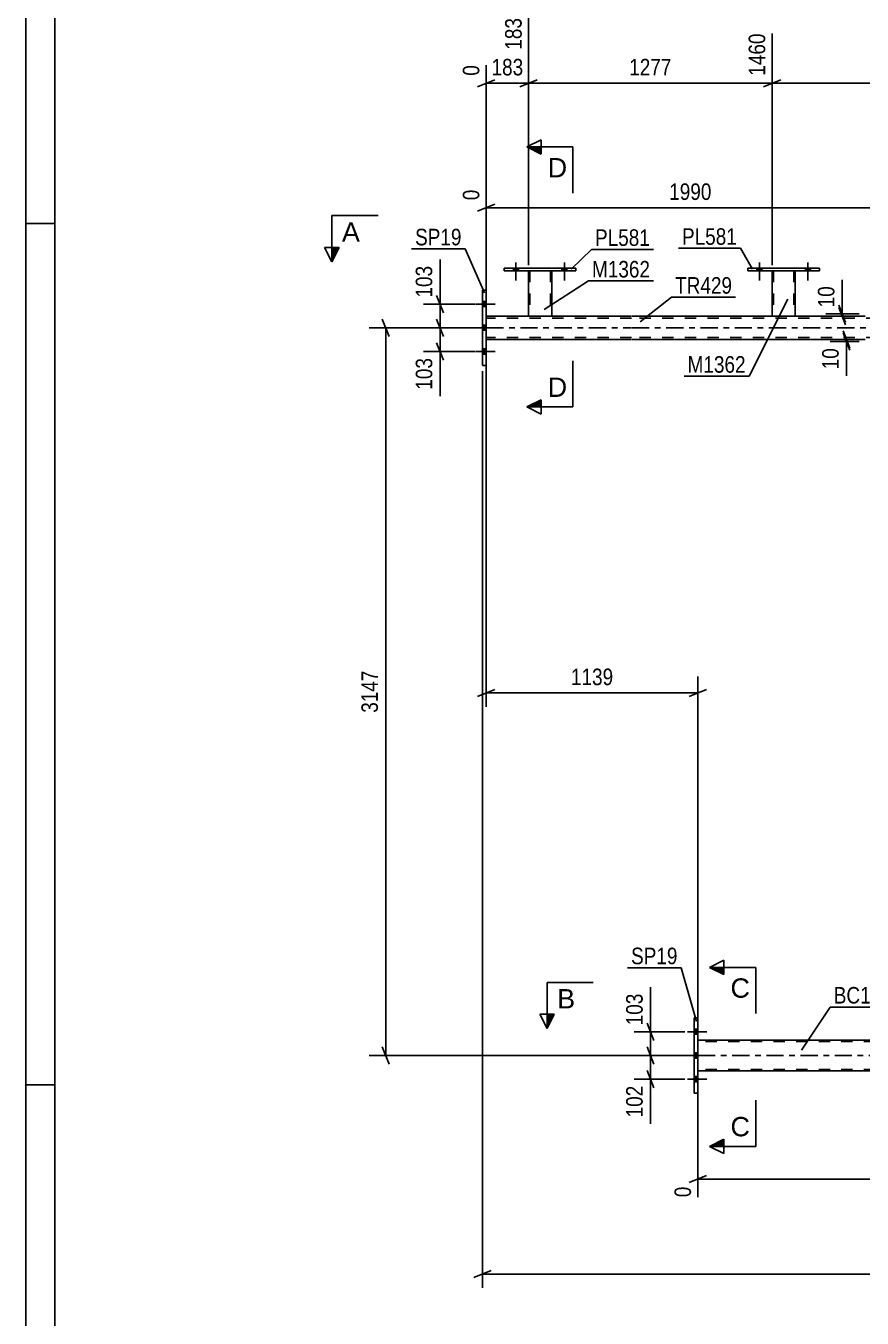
# Model space of a CAD drawing. Header units: millimetres. Extents: x -80 to 761, y -429 to 165.
# Drawn here: x -79.7 to 65, y -171.3 to 52.2 of the extents above; entities that cross this region are included whole.
import ezdxf

# ---------------------------------------------------------------- set-up
doc = ezdxf.new("R2010")
doc.units = ezdxf.units.MM
doc.linetypes.add('DXK_LINE_DOT2', pattern=[3.9198, 1.9599, -1.9599])
doc.linetypes.add('DXK_LINE_DOT3', pattern=[5.9187, 2.979, -0.9799, 0.9799, -0.9799])
doc.styles.add('Arial', font='ARIAL.TTF', dxfattribs={"height": 0.2})
doc.styles.add('Arial Narrow', font='ARIALN.TTF', dxfattribs={"height": 0.2})

# ---------------------------------------------------------------- blocks, each defined once
blk = doc.blocks.new('Unknown-814185468-1133')
at = {"color": 5, "linetype": 'Continuous'}
for p, q in [((-79.66, 165.05), (-79.66, -428.95)), ((-74.66, 160.05), (-74.66, -423.95)), ((-74.66, 18.05), (-79.66, 18.05)), ((-74.66, -130.95), (-79.66, -130.95))]:
    blk.add_line(p, q, dxfattribs=at)
blk = doc.blocks.new('Bolt-814185468-3677 - 3674')
at = {"linetype": 'Continuous'}
for points in [[(4.69, 9.84), (5.57, 9.84), (5.57, 10.32), (4.69, 10.32)], [(13.09, 9.84), (13.97, 9.84), (13.97, 10.32), (13.09, 10.32)]]:
    blk.add_hatch(color=1, dxfattribs=at).paths.add_polyline_path(points)
at = {"color": 1, "linetype": 'Continuous'}
for p, q in [((5.13, 11.32), (5.13, 8.2)), ((13.53, 11.32), (13.53, 8.2)), ((4.69, 10.32), (4.69, 9.84)), ((5.57, 10.32), (5.57, 9.84)), ((13.09, 10.32), (13.09, 9.84)), ((13.97, 10.32), (13.97, 9.84))]:
    blk.add_line(p, q, dxfattribs=at)
blk = doc.blocks.new('Bolt-814185468-3676 - 3674')
at = {"linetype": 'Continuous'}
for points in [[(4.69, 9.84), (5.57, 9.84), (5.57, 10.32), (4.69, 10.32)], [(13.09, 9.84), (13.97, 9.84), (13.97, 10.32), (13.09, 10.32)]]:
    blk.add_hatch(color=1, dxfattribs=at).paths.add_polyline_path(points)
at = {"color": 1, "linetype": 'Continuous'}
for p, q in [((5.13, 11.32), (5.13, 8.2)), ((13.53, 11.32), (13.53, 8.2)), ((4.69, 10.32), (4.69, 9.84)), ((5.57, 10.32), (5.57, 9.84)), ((13.09, 10.32), (13.09, 9.84)), ((13.97, 10.32), (13.97, 9.84))]:
    blk.add_line(p, q, dxfattribs=at)
blk = doc.blocks.new('Part-814185468-3682 - 3674')
at = {"color": 2, "linetype": 'Continuous'}
for p, q in [((3.13, 10.32), (3.13, 9.84)), ((15.53, 10.32), (3.13, 10.32)), ((3.13, 9.84), (15.53, 9.84)), ((15.53, 9.84), (15.53, 10.32))]:
    blk.add_line(p, q, dxfattribs=at)
blk = doc.blocks.new('Part-814185468-3697 - 3674')
at = {"color": 2, "linetype": 'Continuous'}
for p, q in [((7.33, 9.84), (7.33, 2)), ((11.33, 9.84), (11.33, 2)), ((7.33, 2), (11.33, 2))]:
    blk.add_line(p, q, dxfattribs=at)
at = {"color": 7, "linetype": 'DXK_LINE_DOT2'}
for p, q in [((7.33, 9.84), (11.33, 9.84)), ((7.33, 9.84), (7.33, 9.84)), ((7.33, 9.84), (7.33, 9.84)), ((7.57, 9.84), (7.57, 2)), ((11.09, 9.84), (11.09, 2)), ((11.33, 9.84), (11.33, 9.84)), ((11.33, 9.84), (11.33, 9.84)), ((11.03, 2), (11.07, 2)), ((11.03, 2), (11.07, 2)), ((11.07, 2), (11.09, 2)), ((11.07, 2), (11.09, 2))]:
    blk.add_line(p, q, dxfattribs=at)
blk = doc.blocks.new('Part-814185468-3728 - 3674')
at = {"color": 2, "linetype": 'Continuous'}
for p, q in [((-0.64, -6.5), (-0.64, 6.5)), ((-0.64, 6.5), (0, 6.5)), ((0, -6.5), (0, 6.5)), ((-0.64, -6.5), (0, -6.5))]:
    blk.add_line(p, q, dxfattribs=at)
blk = doc.blocks.new('Part-814185468-3914 - 3674')
at = {"color": 2, "linetype": 'Continuous'}
for p, q in [((195.43, -123.22), (36.63, -123.22)), ((195.43, -128.5), (36.63, -128.5))]:
    blk.add_line(p, q, dxfattribs=at)
at = {"color": 7, "linetype": 'DXK_LINE_DOT2'}
for p, q in [((36.63, -128.5), (36.63, -123.22)), ((651.37, -123.46), (36.63, -123.46)), ((651.37, -128.26), (36.63, -128.26))]:
    blk.add_line(p, q, dxfattribs=at)
at = {"color": 7, "linetype": 'DXK_LINE_DOT3'}
blk.add_line((36.63, -125.86), (651.37, -125.86), dxfattribs=at)
blk = doc.blocks.new('Part-814185468-3859 - 3674')
at = {"color": 2, "linetype": 'Continuous'}
for p, q in [((35.99, -132.36), (35.99, -119.36)), ((35.99, -119.36), (36.63, -119.36)), ((36.63, -119.36), (36.63, -132.36)), ((36.63, -132.36), (35.99, -132.36))]:
    blk.add_line(p, q, dxfattribs=at)
blk = doc.blocks.new('Part-814185468-3885 - 3674')
at = {"color": 2, "linetype": 'Continuous'}
for p, q in [((7.33, 2), (0, 2)), ((25.13, 2), (11.33, 2)), ((49.47, 2), (25.23, 2)), ((65.55, 2), (53.47, 2)), ((25.13, -2), (0, -2)), ((65.55, -2), (25.23, -2))]:
    blk.add_line(p, q, dxfattribs=at)
at = {"color": 7, "linetype": 'DXK_LINE_DOT2'}
for p, q in [((0, 2), (0, -2)), ((25.13, 1.68), (0, 1.68)), ((11.33, 2), (7.33, 2)), ((639.97, 1.68), (25.23, 1.68)), ((53.47, 2), (49.47, 2)), ((25.13, -1.68), (0, -1.68)), ((639.97, -1.68), (25.23, -1.68))]:
    blk.add_line(p, q, dxfattribs=at)
at = {"color": 7, "linetype": 'DXK_LINE_DOT3'}
for p, q in [((0, 0), (25.13, 0)), ((25.23, 0), (639.97, 0))]:
    blk.add_line(p, q, dxfattribs=at)
blk = doc.blocks.new('Bolt-814185468-3977 - 3674')
at = {"linetype": 'Continuous'}
for points in [[(36.63, -122.2), (36.63, -121.32), (35.99, -121.32), (35.99, -122.2)], [(36.63, -122.2), (36.63, -121.32), (35.99, -121.32), (35.99, -122.2)], [(36.63, -122.2), (36.63, -121.32), (35.99, -121.32), (35.99, -122.2)], [(36.63, -126.3), (36.63, -125.42), (35.99, -125.42), (35.99, -126.3)], [(36.63, -126.3), (36.63, -125.42), (35.99, -125.42), (35.99, -126.3)], [(36.63, -130.4), (36.63, -129.52), (35.99, -129.52), (35.99, -130.4)], [(36.63, -130.4), (36.63, -129.52), (35.99, -129.52), (35.99, -130.4)], [(36.63, -130.4), (36.63, -129.52), (35.99, -129.52), (35.99, -130.4)]]:
    blk.add_hatch(color=1, dxfattribs=at).paths.add_polyline_path(points)
at = {"color": 1, "linetype": 'Continuous'}
for p, q in [((34.83, -121.76), (38.15, -121.76)), ((34.83, -121.76), (38.15, -121.76)), ((34.83, -121.76), (38.15, -121.76)), ((35.99, -121.32), (36.63, -121.32)), ((35.99, -121.32), (36.63, -121.32)), ((35.99, -121.32), (36.63, -121.32)), ((35.99, -122.2), (36.63, -122.2)), ((35.99, -122.2), (36.63, -122.2)), ((35.99, -122.2), (36.63, -122.2)), ((34.83, -125.86), (38.15, -125.86)), ((34.83, -125.86), (38.15, -125.86)), ((35.99, -125.42), (36.63, -125.42)), ((35.99, -125.42), (36.63, -125.42)), ((35.99, -126.3), (36.63, -126.3)), ((35.99, -126.3), (36.63, -126.3)), ((35.99, -129.52), (36.63, -129.52)), ((35.99, -129.52), (36.63, -129.52)), ((35.99, -129.52), (36.63, -129.52)), ((34.83, -129.96), (38.15, -129.96)), ((34.83, -129.96), (38.15, -129.96)), ((34.83, -129.96), (38.15, -129.96)), ((35.99, -130.4), (36.63, -130.4)), ((35.99, -130.4), (36.63, -130.4)), ((35.99, -130.4), (36.63, -130.4))]:
    blk.add_line(p, q, dxfattribs=at)
blk = doc.blocks.new('Bolt-814185468-3978 - 3674')
at = {"linetype": 'Continuous'}
for points in [[(0, 3.66), (0, 4.54), (-0.64, 4.54), (-0.64, 3.66)], [(0, 3.66), (0, 4.54), (-0.64, 4.54), (-0.64, 3.66)], [(0, 3.66), (0, 4.54), (-0.64, 4.54), (-0.64, 3.66)], [(0, -0.44), (0, 0.44), (-0.64, 0.44), (-0.64, -0.44)], [(0, -0.44), (0, 0.44), (-0.64, 0.44), (-0.64, -0.44)], [(0, -4.54), (0, -3.66), (-0.64, -3.66), (-0.64, -4.54)], [(0, -4.54), (0, -3.66), (-0.64, -3.66), (-0.64, -4.54)], [(0, -4.54), (0, -3.66), (-0.64, -3.66), (-0.64, -4.54)]]:
    blk.add_hatch(color=1, dxfattribs=at).paths.add_polyline_path(points)
at = {"color": 1, "linetype": 'Continuous'}
for p, q in [((-0.64, 4.54), (0, 4.54)), ((-0.64, 4.54), (0, 4.54)), ((-0.64, 4.54), (0, 4.54)), ((-1.8, 4.1), (1.52, 4.1)), ((-1.8, 4.1), (1.52, 4.1)), ((-1.8, 4.1), (1.52, 4.1)), ((-0.64, 3.66), (0, 3.66)), ((-0.64, 3.66), (0, 3.66)), ((-0.64, 3.66), (0, 3.66)), ((-1.8, 0), (1.52, 0)), ((-1.8, 0), (1.52, 0)), ((-0.64, 0.44), (0, 0.44)), ((-0.64, 0.44), (0, 0.44)), ((-0.64, -0.44), (0, -0.44)), ((-0.64, -0.44), (0, -0.44)), ((-1.8, -4.1), (1.52, -4.1)), ((-1.8, -4.1), (1.52, -4.1)), ((-1.8, -4.1), (1.52, -4.1)), ((-0.64, -3.66), (0, -3.66)), ((-0.64, -3.66), (0, -3.66)), ((-0.64, -3.66), (0, -3.66)), ((-0.64, -4.54), (0, -4.54)), ((-0.64, -4.54), (0, -4.54)), ((-0.64, -4.54), (0, -4.54))]:
    blk.add_line(p, q, dxfattribs=at)
blk = doc.blocks.new('Part-814185468-4122 - 3674')
at = {"color": 2, "linetype": 'Continuous'}
for p, q in [((49.47, 9.84), (49.47, 2)), ((53.47, 9.84), (53.47, 2)), ((49.47, 2), (53.47, 2))]:
    blk.add_line(p, q, dxfattribs=at)
at = {"color": 7, "linetype": 'DXK_LINE_DOT2'}
for p, q in [((49.47, 9.84), (53.47, 9.84)), ((49.47, 9.84), (49.47, 9.84)), ((49.47, 9.84), (49.47, 9.84)), ((49.71, 9.84), (49.71, 2)), ((53.23, 9.84), (53.23, 2)), ((53.47, 9.84), (53.47, 9.84)), ((53.47, 9.84), (53.47, 9.84)), ((53.17, 2), (53.21, 2)), ((53.17, 2), (53.21, 2)), ((53.21, 2), (53.23, 2)), ((53.21, 2), (53.23, 2))]:
    blk.add_line(p, q, dxfattribs=at)
blk = doc.blocks.new('Part-814185468-4127 - 3674')
at = {"color": 2, "linetype": 'Continuous'}
for p, q in [((45.27, 10.32), (45.27, 9.84)), ((57.67, 10.32), (45.27, 10.32)), ((45.27, 9.84), (57.67, 9.84)), ((57.67, 9.84), (57.67, 10.32))]:
    blk.add_line(p, q, dxfattribs=at)
blk = doc.blocks.new('Bolt-814185468-4150 - 3674')
at = {"linetype": 'Continuous'}
for points in [[(46.83, 9.84), (47.71, 9.84), (47.71, 10.32), (46.83, 10.32)], [(55.23, 9.84), (56.11, 9.84), (56.11, 10.32), (55.23, 10.32)]]:
    blk.add_hatch(color=1, dxfattribs=at).paths.add_polyline_path(points)
at = {"color": 1, "linetype": 'Continuous'}
for p, q in [((47.27, 11.32), (47.27, 8.2)), ((55.67, 11.32), (55.67, 8.2)), ((46.83, 10.32), (46.83, 9.84)), ((47.71, 10.32), (47.71, 9.84)), ((55.23, 10.32), (55.23, 9.84)), ((56.11, 10.32), (56.11, 9.84))]:
    blk.add_line(p, q, dxfattribs=at)
blk = doc.blocks.new('Bolt-814185468-4151 - 3674')
at = {"linetype": 'Continuous'}
for points in [[(46.83, 9.84), (47.71, 9.84), (47.71, 10.32), (46.83, 10.32)], [(55.23, 9.84), (56.11, 9.84), (56.11, 10.32), (55.23, 10.32)]]:
    blk.add_hatch(color=1, dxfattribs=at).paths.add_polyline_path(points)
at = {"color": 1, "linetype": 'Continuous'}
for p, q in [((47.27, 11.32), (47.27, 8.2)), ((55.67, 11.32), (55.67, 8.2)), ((46.83, 10.32), (46.83, 9.84)), ((47.71, 10.32), (47.71, 9.84)), ((55.23, 10.32), (55.23, 9.84)), ((56.11, 10.32), (56.11, 9.84))]:
    blk.add_line(p, q, dxfattribs=at)
blk = doc.blocks.new('StraightDimension-814185468-9753 - 3674')
at = {"color": 7, "linetype": 'Continuous'}
for p, q in [((27.82, -120.26), (29.02, -123.26)), ((34.37, -121.76), (25.57, -121.76)), ((28.42, -125.86), (28.42, -121.76)), ((29.02, -127.36), (27.82, -124.36)), ((34.37, -125.86), (25.57, -125.86))]:
    blk.add_line(p, q, dxfattribs=at)
at = {"color": 0}
blk.add_wipeout([(27.67, -114.55), (23.47, -114.55), (23.47, -121.24), (27.67, -121.24)], dxfattribs=at)
at = {"color": 7, "linetype": 'Continuous'}
blk.add_line((28.42, -121.76), (28.42, -114.03), dxfattribs=at)
blk.add_line((28.42, -121.76), (28.42, -114.03), dxfattribs=at)
at = {"color": 3, "style": 'Arial Narrow'}
blk.add_text('103', height=2.863, rotation=90.0002, dxfattribs=at).set_placement((27.07, -120.64))
blk = doc.blocks.new('StraightDimension-814185468-10868 - 3674')
at = {"color": 7, "linetype": 'Continuous'}
for p, q in [((70.64, -1), (70.64, 29.37)), ((0, 3), (0, 23.89)), ((1.5, 21.36), (-1.5, 20.16)), ((0, 20.76), (70.64, 20.76)), ((69.14, 20.16), (72.14, 21.36))]:
    blk.add_line(p, q, dxfattribs=at)
at = {"color": 0, "linetype": 'Continuous'}
for points in [[(70.04, 29.97), (65.84, 29.97), (65.84, 21.46), (70.04, 21.46)], [(-0.6, 24.49), (-4.8, 24.49), (-4.8, 21.46), (-0.6, 21.46)]]:
    blk.add_wipeout(points, dxfattribs=at)
at = {"color": 0}
blk.add_wipeout([(39.58, 21.51), (39.58, 25.71), (31.06, 25.71), (31.06, 21.51)], dxfattribs=at)
at = {"color": 3, "linetype": 'Continuous', "style": 'Arial Narrow'}
for s, height, p in [('1990', 2.863, (69.44, 22.06)), ('0', 2.86, (-1.2, 22.06))]:
    blk.add_text(s, height=height, rotation=90.0002, dxfattribs=at).set_placement(p)
at = {"color": 3, "style": 'Arial Narrow'}
blk.add_text('1990', height=2.863, dxfattribs=at).set_placement((31.66, 22.11))
blk = doc.blocks.new('StraightDimension-814185468-9039 - 3674')
at = {"color": 7, "linetype": 'Continuous'}
for p, q in [((7.33, 10.84), (7.33, 53.59)), ((0, 3), (0, 45.43)), ((-1.5, 41.7), (1.5, 42.9)), ((8.83, 42.9), (5.83, 41.7)), ((0, 42.3), (7.33, 42.3))]:
    blk.add_line(p, q, dxfattribs=at)
at = {"color": 0}
blk.add_wipeout([(7.01, 43.05), (7.01, 47.25), (0.32, 47.25), (0.32, 43.05)], dxfattribs=at)
at = {"color": 0, "linetype": 'Continuous'}
for points in [[(6.73, 54.19), (2.53, 54.19), (2.53, 47.5), (6.73, 47.5)], [(-0.6, 46.03), (-4.8, 46.03), (-4.8, 43), (-0.6, 43)]]:
    blk.add_wipeout(points, dxfattribs=at)
at = {"color": 3, "linetype": 'Continuous', "style": 'Arial Narrow'}
for s, height, p in [('183', 2.863, (6.13, 48.1)), ('0', 2.86, (-1.2, 43.6))]:
    blk.add_text(s, height=height, rotation=90.0002, dxfattribs=at).set_placement(p)
at = {"color": 3, "style": 'Arial Narrow'}
blk.add_text('183', height=2.863, dxfattribs=at).set_placement((0.92, 43.65))
blk = doc.blocks.new('StraightDimension-814185468-9739 - 3674')
at = {"color": 7, "linetype": 'Continuous'}
for p, q in [((0, -3), (0, -65.56)), ((36.63, -122.22), (36.63, -60.31)), ((1.5, -62.56), (-1.5, -63.76)), ((35.13, -63.76), (38.13, -62.56)), ((0, -63.16), (36.63, -63.16))]:
    blk.add_line(p, q, dxfattribs=at)
at = {"color": 0}
blk.add_wipeout([(22.57, -62.41), (22.57, -58.21), (14.06, -58.21), (14.06, -62.41)], dxfattribs=at)
at = {"color": 3, "style": 'Arial Narrow'}
blk.add_text('1139', height=2.863, dxfattribs=at).set_placement((14.66, -61.81))
blk = doc.blocks.new('StraightDimension-814185468-9754 - 3674')
at = {"color": 7, "linetype": 'Continuous'}
for p, q in [((27.82, -124.36), (29.02, -127.36)), ((34.37, -125.86), (25.57, -125.86)), ((28.42, -129.96), (28.42, -125.86)), ((29.02, -131.46), (27.82, -128.46)), ((34.37, -129.96), (25.57, -129.96))]:
    blk.add_line(p, q, dxfattribs=at)
at = {"color": 0}
blk.add_wipeout([(27.67, -130.49), (23.47, -130.49), (23.47, -137.17), (27.67, -137.17)], dxfattribs=at)
at = {"color": 7, "linetype": 'Continuous'}
blk.add_line((28.42, -129.96), (28.42, -137.69), dxfattribs=at)
blk.add_line((28.42, -129.96), (28.42, -137.69), dxfattribs=at)
at = {"color": 3, "style": 'Arial Narrow'}
blk.add_text('102', height=2.863, rotation=90.0002, dxfattribs=at).set_placement((27.07, -136.57))
blk = doc.blocks.new('StraightDimension-814185468-4489 - 3674')
at = {"color": 7, "linetype": 'Continuous'}
for p, q in [((114.76, -124.22), (114.76, -155.86)), ((36.63, -129.5), (36.63, -150.38)), ((38.13, -146.65), (35.13, -147.85)), ((36.63, -147.25), (114.76, -147.25)), ((113.26, -147.85), (116.26, -146.65))]:
    blk.add_line(p, q, dxfattribs=at)
at = {"color": 0}
blk.add_wipeout([(79.95, -146.5), (79.95, -142.3), (71.44, -142.3), (71.44, -146.5)], dxfattribs=at)
at = {"color": 0, "linetype": 'Continuous'}
for points in [[(36.03, -147.95), (31.83, -147.95), (31.83, -150.98), (36.03, -150.98)], [(114.16, -147.95), (109.96, -147.95), (109.96, -156.46), (114.16, -156.46)]]:
    blk.add_wipeout(points, dxfattribs=at)
at = {"color": 3, "style": 'Arial Narrow'}
blk.add_text('1953', height=2.863, dxfattribs=at).set_placement((72.04, -145.9))
at = {"color": 3, "linetype": 'Continuous', "style": 'Arial Narrow'}
for s, height, p in [('0', 2.86, (35.43, -150.38)), ('1953', 2.863, (113.56, -155.86))]:
    blk.add_text(s, height=height, rotation=90.0002, dxfattribs=at).set_placement(p)
blk = doc.blocks.new('StraightDimension-814185468-9037 - 3674')
at = {"color": 7, "linetype": 'Continuous'}
for p, q in [((49.47, 10.84), (49.47, 50.91)), ((100.55, 10.84), (100.55, 50.91)), ((50.97, 42.9), (47.97, 41.7)), ((99.05, 41.7), (102.05, 42.9)), ((49.47, 42.3), (100.55, 42.3))]:
    blk.add_line(p, q, dxfattribs=at)
at = {"color": 0, "linetype": 'Continuous'}
blk.add_wipeout([(99.95, 51.51), (95.75, 51.51), (95.75, 43), (99.95, 43)], dxfattribs=at)
at = {"color": 0}
blk.add_wipeout([(79.26, 43.05), (79.26, 47.25), (70.75, 47.25), (70.75, 43.05)], dxfattribs=at)
at = {"color": 3, "linetype": 'Continuous', "style": 'Arial Narrow'}
blk.add_text('2737', height=2.863, rotation=90.0002, dxfattribs=at).set_placement((99.35, 43.6))
at = {"color": 3, "style": 'Arial Narrow'}
blk.add_text('1277', height=2.863, dxfattribs=at).set_placement((71.35, 43.65))
blk = doc.blocks.new('StraightDimension-814185468-4185 - 3674')
at = {"color": 7, "linetype": 'Continuous'}
for p, q in [((64.55, 2.4), (58.74, 2.4)), ((60.99, 3.9), (62.19, 0.9)), ((62.19, 0.5), (60.99, 3.5)), ((61.59, 2), (61.59, 2.4)), ((64.55, 2), (58.74, 2))]:
    blk.add_line(p, q, dxfattribs=at)
at = {"color": 0}
blk.add_wipeout([(60.84, 7.78), (56.64, 7.78), (56.64, 2.93), (60.84, 2.93)], dxfattribs=at)
at = {"color": 7, "linetype": 'Continuous'}
blk.add_line((61.59, 2.4), (61.59, 8.31), dxfattribs=at)
blk.add_line((61.59, 2.4), (61.59, 8.31), dxfattribs=at)
at = {"color": 3, "style": 'Arial Narrow'}
blk.add_text('10', height=2.863, rotation=90.0002, dxfattribs=at).set_placement((60.24, 3.53))
blk = doc.blocks.new('StraightDimension-814185468-4208 - 3674')
at = {"color": 7, "linetype": 'Continuous'}
for p, q in [((64.55, -2), (59.48, -2)), ((61.73, -0.5), (62.93, -3.5)), ((62.93, -3.9), (61.73, -0.9)), ((62.33, -2.4), (62.33, -2)), ((64.55, -2.4), (59.48, -2.4))]:
    blk.add_line(p, q, dxfattribs=at)
at = {"color": 0}
blk.add_wipeout([(61.58, -2.92), (57.38, -2.92), (57.38, -7.78), (61.58, -7.78)], dxfattribs=at)
at = {"color": 7, "linetype": 'Continuous'}
blk.add_line((62.33, -2.4), (62.33, -8.31), dxfattribs=at)
blk.add_line((62.33, -2.4), (62.33, -8.31), dxfattribs=at)
at = {"color": 3, "style": 'Arial Narrow'}
blk.add_text('10', height=2.863, rotation=90.0002, dxfattribs=at).set_placement((60.98, -7.18))
blk = doc.blocks.new('StraightDimension-814185468-4452 - 3674')
at = {"color": 7, "linetype": 'Continuous'}
for p, q in [((-16.79, -1.5), (-17.99, 1.5)), ((-1.64, 0), (-20.24, 0)), ((-17.39, -125.86), (-17.39, 0)), ((-17.99, -124.36), (-16.79, -127.36)), ((34.99, -125.86), (-20.24, -125.86))]:
    blk.add_line(p, q, dxfattribs=at)
at = {"color": 0}
blk.add_wipeout([(-18.14, -58.67), (-22.34, -58.67), (-22.34, -67.19), (-18.14, -67.19)], dxfattribs=at)
at = {"color": 3, "style": 'Arial Narrow'}
blk.add_text('3147', height=2.863, rotation=90.0002, dxfattribs=at).set_placement((-18.74, -66.59))
blk = doc.blocks.new('StraightDimension-814185468-4713 - 3674')
at = {"color": 7, "linetype": 'Continuous'}
for p, q in [((-0.64, -7.5), (-0.64, -166.07)), ((0.86, -163.07), (-2.14, -164.27)), ((-0.64, -163.67), (662.23, -163.67))]:
    blk.add_line(p, q, dxfattribs=at)
blk = doc.blocks.new('StraightDimension-814185468-5053 - 3674')
at = {"color": 7, "linetype": 'Continuous'}
for p, q in [((-8.59, 5.6), (-7.39, 2.6)), ((-1.93, 4.1), (-10.84, 4.1)), ((-7.99, 0), (-7.99, 4.1)), ((-1.32, 0), (-10.84, 0)), ((-7.39, -1.5), (-8.59, 1.5))]:
    blk.add_line(p, q, dxfattribs=at)
at = {"color": 0}
blk.add_wipeout([(-8.74, 11.31), (-12.94, 11.31), (-12.94, 4.62), (-8.74, 4.62)], dxfattribs=at)
at = {"color": 7, "linetype": 'Continuous'}
blk.add_line((-7.99, 4.1), (-7.99, 11.83), dxfattribs=at)
blk.add_line((-7.99, 4.1), (-7.99, 11.83), dxfattribs=at)
at = {"color": 3, "style": 'Arial Narrow'}
blk.add_text('103', height=2.863, rotation=90.0002, dxfattribs=at).set_placement((-9.34, 5.23))
blk = doc.blocks.new('StraightDimension-814185468-5063 - 3674')
at = {"color": 7, "linetype": 'Continuous'}
for p, q in [((-1.32, 0), (-10.84, 0)), ((-8.59, 1.5), (-7.39, -1.5)), ((-7.99, -4.1), (-7.99, 0)), ((-1.93, -4.1), (-10.84, -4.1)), ((-7.39, -5.6), (-8.59, -2.6))]:
    blk.add_line(p, q, dxfattribs=at)
at = {"color": 0}
blk.add_wipeout([(-8.74, -4.63), (-12.94, -4.63), (-12.94, -11.31), (-8.74, -11.31)], dxfattribs=at)
at = {"color": 7, "linetype": 'Continuous'}
blk.add_line((-7.99, -4.1), (-7.99, -11.83), dxfattribs=at)
blk.add_line((-7.99, -4.1), (-7.99, -11.83), dxfattribs=at)
at = {"color": 3, "style": 'Arial Narrow'}
blk.add_text('103', height=2.863, rotation=90.0002, dxfattribs=at).set_placement((-9.34, -10.71))
blk = doc.blocks.new('StraightDimension-814185468-9038 - 3674')
at = {"color": 7, "linetype": 'Continuous'}
for p, q in [((7.33, 10.84), (7.33, 53.59)), ((49.47, 10.84), (49.47, 50.91)), ((8.83, 42.9), (5.83, 41.7)), ((47.97, 41.7), (50.97, 42.9)), ((7.33, 42.3), (49.47, 42.3))]:
    blk.add_line(p, q, dxfattribs=at)
at = {"color": 0, "linetype": 'Continuous'}
blk.add_wipeout([(48.87, 51.51), (44.67, 51.51), (44.67, 43), (48.87, 43)], dxfattribs=at)
at = {"color": 0}
blk.add_wipeout([(32.65, 43.05), (32.65, 47.25), (24.14, 47.25), (24.14, 43.05)], dxfattribs=at)
at = {"color": 3, "linetype": 'Continuous', "style": 'Arial Narrow'}
blk.add_text('1460', height=2.863, rotation=90.0002, dxfattribs=at).set_placement((48.27, 43.6))
at = {"color": 3, "style": 'Arial Narrow'}
blk.add_text('1277', height=2.863, dxfattribs=at).set_placement((24.74, 43.65))
blk = doc.blocks.new('Mark-814185468-3693 - 3674')
at = {"color": 0}
blk.add_wipeout([(28.36, 8.7), (28.36, 11.7), (18.3, 11.7), (18.3, 8.7)], dxfattribs=at)
blk.add_wipeout([(28.36, 8.7), (28.36, 11.7), (18.3, 11.7), (18.3, 8.7)], dxfattribs=at)
at = {"color": 30, "linetype": 'Continuous'}
for p, q in [((10.04, 3.17), (17.7, 8.1)), ((17.7, 8.1), (28.96, 8.1))]:
    blk.add_line(p, q, dxfattribs=at)
at = {"color": 3, "style": 'Arial Narrow'}
blk.add_text('M1362', height=2.863, dxfattribs=at).set_placement((18.3, 8.7))
blk = doc.blocks.new('Mark-814185468-3678 - 3674')
at = {"color": 0}
blk.add_wipeout([(28.32, 14.16), (28.32, 17.16), (18.82, 17.16), (18.82, 14.16)], dxfattribs=at)
blk.add_wipeout([(28.32, 14.16), (28.32, 17.16), (18.82, 17.16), (18.82, 14.16)], dxfattribs=at)
at = {"color": 30, "linetype": 'Continuous'}
for p, q in [((14.72, 10.14), (18.22, 13.56)), ((18.22, 13.56), (28.92, 13.56))]:
    blk.add_line(p, q, dxfattribs=at)
at = {"color": 3, "style": 'Arial Narrow'}
blk.add_text('PL581', height=2.863, dxfattribs=at).set_placement((18.82, 14.16))
blk = doc.blocks.new('Mark-814185468-3724 - 3674')
at = {"color": 0}
blk.add_wipeout([(-4.27, 14.26), (-4.27, 17.26), (-12.31, 17.26), (-12.31, 14.26)], dxfattribs=at)
blk.add_wipeout([(-4.27, 14.26), (-4.27, 17.26), (-12.31, 17.26), (-12.31, 14.26)], dxfattribs=at)
at = {"color": 30, "linetype": 'Continuous'}
for p in [(-12.91, 13.66), (-0.28, 6.06)]:
    blk.add_line(p, (-3.67, 13.66), dxfattribs=at)
at = {"color": 3, "style": 'Arial Narrow'}
blk.add_text('SP19', height=2.863, dxfattribs=at).set_placement((-12.31, 14.26))
blk = doc.blocks.new('SectionMark-814185468-10095 - 3674')
at = {"linetype": 'Continuous'}
for points in [[(41.13, -110.62), (41.13, -111.87), (38.63, -110.62)], [(41.13, -140.34), (41.13, -141.59), (38.63, -141.59)]]:
    blk.add_hatch(color=6, dxfattribs=at).paths.add_polyline_path(points)
at = {"color": 6, "linetype": 'Continuous'}
for p, q in [((38.63, -110.62), (41.13, -109.37)), ((41.13, -111.87), (41.13, -109.37)), ((46.63, -110.62), (38.63, -110.62)), ((38.63, -110.62), (41.13, -111.87)), ((38.63, -141.59), (41.13, -140.34)), ((41.13, -140.34), (41.13, -142.84)), ((46.63, -141.59), (38.63, -141.59)), ((41.13, -142.84), (38.63, -141.59))]:
    blk.add_line(p, q, dxfattribs=at)
at = {"color": 0, "linetype": 'Continuous'}
for points in [[(45.63, -115.87), (45.63, -112.37), (42.26, -112.37), (42.26, -115.87)], [(45.63, -139.84), (45.63, -136.34), (42.26, -136.34), (42.26, -139.84)]]:
    blk.add_wipeout(points, dxfattribs=at)
at = {"color": 6, "linetype": 'Continuous'}
for p, q in [((46.63, -110.62), (46.63, -118.62)), ((46.63, -141.59), (46.63, -133.59))]:
    blk.add_line(p, q, dxfattribs=at)
at = {"color": 3, "linetype": 'Continuous', "style": 'Arial'}
for p in [(42.26, -115.87), (42.26, -139.84)]:
    blk.add_text('C', height=3.34, dxfattribs=at).set_placement(p)
blk = doc.blocks.new('Mark-814185468-3910 - 3674')
at = {"color": 0}
blk.add_wipeout([(70.18, -116.88), (70.18, -113.88), (60.13, -113.88), (60.13, -116.88)], dxfattribs=at)
blk.add_wipeout([(70.18, -116.88), (70.18, -113.88), (60.13, -113.88), (60.13, -116.88)], dxfattribs=at)
at = {"color": 30, "linetype": 'Continuous'}
for p, q in [((54.54, -124.94), (59.53, -117.48)), ((59.53, -117.48), (70.78, -117.48))]:
    blk.add_line(p, q, dxfattribs=at)
at = {"color": 3, "style": 'Arial Narrow'}
blk.add_text('BC183', height=2.863, dxfattribs=at).set_placement((60.13, -116.88))
blk = doc.blocks.new('Mark-814185468-3855 - 3674')
at = {"color": 0}
blk.add_wipeout([(33.1, -110.08), (33.1, -107.08), (25.06, -107.08), (25.06, -110.08)], dxfattribs=at)
blk.add_wipeout([(33.1, -110.08), (33.1, -107.08), (25.06, -107.08), (25.06, -110.08)], dxfattribs=at)
at = {"color": 30, "linetype": 'Continuous'}
for p in [(24.46, -110.68), (36.4, -120)]:
    blk.add_line(p, (33.7, -110.68), dxfattribs=at)
at = {"color": 3, "style": 'Arial Narrow'}
blk.add_text('SP19', height=2.863, dxfattribs=at).set_placement((25.06, -110.08))
blk = doc.blocks.new('Mark-814185468-3881 - 3674')
at = {"color": 0}
blk.add_wipeout([(42.54, 5.9), (42.54, 8.9), (32.68, 8.9), (32.68, 5.9)], dxfattribs=at)
blk.add_wipeout([(42.54, 5.9), (42.54, 8.9), (32.68, 8.9), (32.68, 5.9)], dxfattribs=at)
at = {"color": 30, "linetype": 'Continuous'}
for p, q in [((26.61, 1.04), (32.08, 5.3)), ((32.08, 5.3), (43.14, 5.3))]:
    blk.add_line(p, q, dxfattribs=at)
at = {"color": 3, "style": 'Arial Narrow'}
blk.add_text('TR429', height=2.863, dxfattribs=at).set_placement((32.68, 5.9))
blk = doc.blocks.new('SectionMark-814185468-5299 - 3674')
at = {"color": 6, "linetype": 'Continuous'}
for p, q in [((10.52, -113.22), (10.52, -121.22)), ((10.52, -121.22), (9.27, -118.72))]:
    blk.add_line(p, q, dxfattribs=at)
at = {"color": 0, "linetype": 'Continuous'}
blk.add_wipeout([(15.38, -117.72), (15.38, -114.22), (12.27, -114.22), (12.27, -117.72)], dxfattribs=at)
at = {"linetype": 'Continuous'}
blk.add_hatch(color=6, dxfattribs=at).paths.add_polyline_path([(10.52, -118.72), (11.77, -118.72), (10.52, -121.22)])
at = {"color": 6, "linetype": 'Continuous'}
for p, q in [((10.52, -113.22), (18.52, -113.22)), ((11.77, -118.72), (9.27, -118.72)), ((10.52, -121.22), (11.77, -118.72))]:
    blk.add_line(p, q, dxfattribs=at)
at = {"color": 3, "linetype": 'Continuous', "style": 'Arial'}
blk.add_text('B', height=3.34, dxfattribs=at).set_placement((12.27, -117.72))
blk = doc.blocks.new('Mark-814185468-4118 - 3674')
at = {"color": 0}
blk.add_wipeout([(44.89, -7.77), (44.89, -4.77), (34.84, -4.77), (34.84, -7.77)], dxfattribs=at)
blk.add_wipeout([(44.89, -7.77), (44.89, -4.77), (34.84, -4.77), (34.84, -7.77)], dxfattribs=at)
at = {"color": 30, "linetype": 'Continuous'}
for p in [(52.17, 4.96), (34.24, -8.37)]:
    blk.add_line(p, (45.49, -8.37), dxfattribs=at)
at = {"color": 3, "style": 'Arial Narrow'}
blk.add_text('M1362', height=2.863, dxfattribs=at).set_placement((34.84, -7.77))
blk = doc.blocks.new('Mark-814185468-4123 - 3674')
at = {"color": 0}
blk.add_wipeout([(43.37, 14.35), (43.37, 17.35), (33.87, 17.35), (33.87, 14.35)], dxfattribs=at)
blk.add_wipeout([(43.37, 14.35), (43.37, 17.35), (33.87, 17.35), (33.87, 14.35)], dxfattribs=at)
at = {"color": 30, "linetype": 'Continuous'}
for p in [(33.27, 13.75), (46.05, 10.13)]:
    blk.add_line(p, (43.97, 13.75), dxfattribs=at)
at = {"color": 3, "style": 'Arial Narrow'}
blk.add_text('PL581', height=2.863, dxfattribs=at).set_placement((33.87, 14.35))
blk = doc.blocks.new('SectionMark-814185468-5297 - 3674')
at = {"linetype": 'Continuous'}
for points in [[(9.5, 31.27), (9.5, 30.02), (7, 31.27)], [(9.5, -12.45), (9.5, -13.7), (7, -13.7)]]:
    blk.add_hatch(color=6, dxfattribs=at).paths.add_polyline_path(points)
at = {"color": 6, "linetype": 'Continuous'}
for p, q in [((7, 31.27), (9.5, 32.52)), ((9.5, 30.02), (9.5, 32.52)), ((15, 31.27), (7, 31.27)), ((7, 31.27), (9.5, 30.02)), ((7, -13.7), (9.5, -12.45)), ((9.5, -12.45), (9.5, -14.95)), ((15, -13.7), (7, -13.7)), ((9.5, -14.95), (7, -13.7))]:
    blk.add_line(p, q, dxfattribs=at)
at = {"color": 0, "linetype": 'Continuous'}
for points in [[(14, 26.02), (14, 29.52), (10.63, 29.52), (10.63, 26.02)], [(14, -11.95), (14, -8.45), (10.63, -8.45), (10.63, -11.95)]]:
    blk.add_wipeout(points, dxfattribs=at)
at = {"color": 6, "linetype": 'Continuous'}
for p, q in [((15, 31.27), (15, 23.27)), ((15, -13.7), (15, -5.7))]:
    blk.add_line(p, q, dxfattribs=at)
at = {"color": 3, "linetype": 'Continuous', "style": 'Arial'}
for p in [(10.63, 26.02), (10.63, -11.95)]:
    blk.add_text('D', height=3.34, dxfattribs=at).set_placement(p)
blk = doc.blocks.new('SectionMark-814185468-5305 - 3674')
at = {"color": 6, "linetype": 'Continuous'}
for p, q in [((-26.72, 19.4), (-26.72, 11.4)), ((-26.72, 11.4), (-27.97, 13.9))]:
    blk.add_line(p, q, dxfattribs=at)
at = {"color": 0, "linetype": 'Continuous'}
blk.add_wipeout([(-21.86, 14.9), (-21.86, 18.4), (-24.97, 18.4), (-24.97, 14.9)], dxfattribs=at)
at = {"linetype": 'Continuous'}
blk.add_hatch(color=6, dxfattribs=at).paths.add_polyline_path([(-26.72, 13.9), (-25.47, 13.9), (-26.72, 11.4)])
at = {"color": 6, "linetype": 'Continuous'}
for p, q in [((-26.72, 19.4), (-18.72, 19.4)), ((-25.47, 13.9), (-27.97, 13.9)), ((-26.72, 11.4), (-25.47, 13.9))]:
    blk.add_line(p, q, dxfattribs=at)
at = {"color": 3, "linetype": 'Continuous', "style": 'Arial'}
blk.add_text('A', height=3.34, dxfattribs=at).set_placement((-24.97, 14.9))

msp = doc.modelspace()

# ---------------------------------------------------------------- block references
for name in ['Unknown-814185468-1133', 'Bolt-814185468-3677 - 3674', 'Bolt-814185468-3676 - 3674', 'Bolt-814185468-4150 - 3674', 'Bolt-814185468-4151 - 3674', 'Part-814185468-3682 - 3674', 'Part-814185468-3697 - 3674', 'Part-814185468-4127 - 3674', 'Part-814185468-4122 - 3674', 'Bolt-814185468-3978 - 3674', 'Part-814185468-3728 - 3674', 'Part-814185468-3885 - 3674', 'Part-814185468-3859 - 3674', 'Bolt-814185468-3977 - 3674', 'Part-814185468-3914 - 3674']:
    msp.add_blockref(name, (0, 0))

# ---------------------------------------------------------------- next in the draw order: block references
for name in ['StraightDimension-814185468-10868 - 3674', 'StraightDimension-814185468-9753 - 3674']:
    msp.add_blockref(name, (0, 0))

# ---------------------------------------------------------------- next in the draw order: block references
for name in ['StraightDimension-814185468-9039 - 3674', 'StraightDimension-814185468-9037 - 3674', 'StraightDimension-814185468-4185 - 3674', 'StraightDimension-814185468-9739 - 3674', 'StraightDimension-814185468-9754 - 3674']:
    msp.add_blockref(name, (0, 0))

# ---------------------------------------------------------------- next in the draw order: block references
for name in ['StraightDimension-814185468-9038 - 3674', 'StraightDimension-814185468-4208 - 3674', 'StraightDimension-814185468-4489 - 3674']:
    msp.add_blockref(name, (0, 0))

# ---------------------------------------------------------------- next in the draw order: block references
for name in ['Mark-814185468-4123 - 3674', 'Mark-814185468-3693 - 3674', 'StraightDimension-814185468-4452 - 3674']:
    msp.add_blockref(name, (0, 0))

# ---------------------------------------------------------------- next in the draw order: block references
for name in ['Mark-814185468-3678 - 3674', 'StraightDimension-814185468-5053 - 3674', 'Mark-814185468-3881 - 3674', 'StraightDimension-814185468-4713 - 3674']:
    msp.add_blockref(name, (0, 0))

# ---------------------------------------------------------------- next in the draw order: block references
for name in ['SectionMark-814185468-5297 - 3674', 'Mark-814185468-3724 - 3674', 'Mark-814185468-4118 - 3674', 'StraightDimension-814185468-5063 - 3674', 'Mark-814185468-3855 - 3674', 'SectionMark-814185468-10095 - 3674', 'Mark-814185468-3910 - 3674']:
    msp.add_blockref(name, (0, 0))

# ---------------------------------------------------------------- next in the draw order: block references
for name in ['SectionMark-814185468-5305 - 3674', 'SectionMark-814185468-5299 - 3674']:
    msp.add_blockref(name, (0, 0))

doc.saveas('drawing.dxf')
